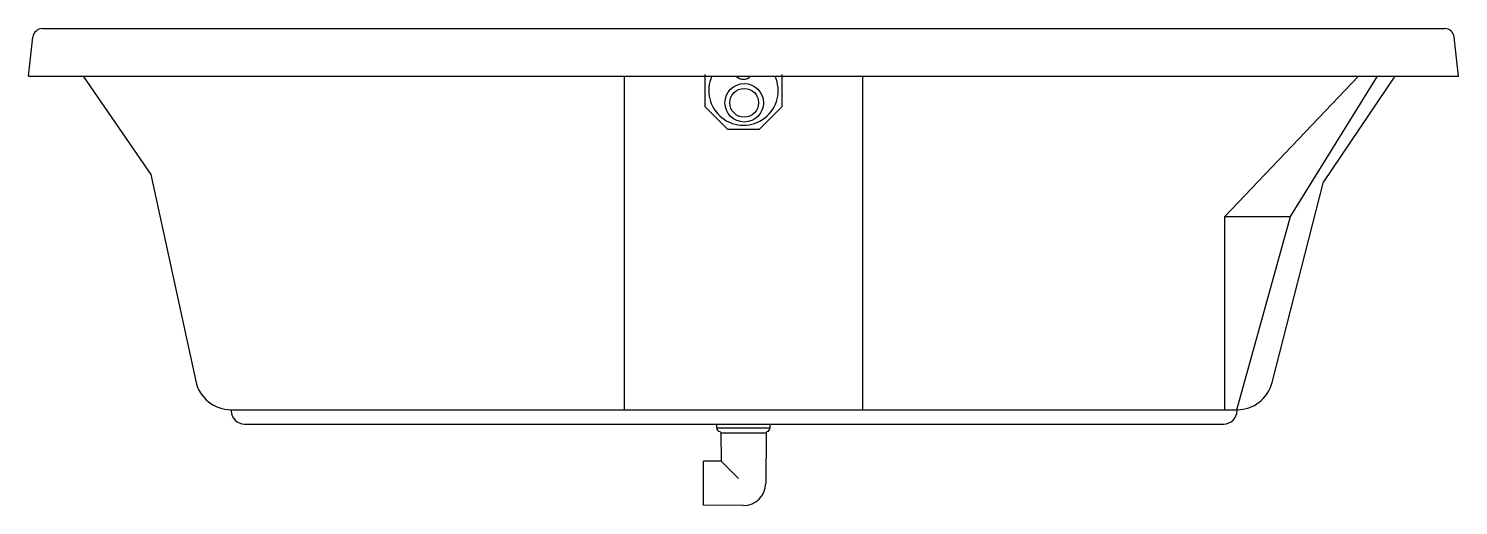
# Model space of a CAD drawing. Header units: millimetres. Extents: x -1270.06 to -1268.56, y 2239.67 to 2240.17.
import ezdxf

# ---------------------------------------------------------------- set-up
doc = ezdxf.new("R2010")
doc.units = ezdxf.units.MM
doc.header["$LTSCALE"] = 10
doc.layers.add('jacuzzi', color=1, linetype='Continuous')

msp = doc.modelspace()

# ---------------------------------------------------------------- linework, layer by layer
at = {"layer": 'jacuzzi'}
for p, q in [((-1270.0472, 2240.1688), (-1268.5761, 2240.1688)), ((-1270.0617, 2240.1188), (-1270.0571, 2240.1599)), ((-1268.5617, 2240.1188), (-1268.5662, 2240.1599)), ((-1270.0617, 2240.1188), (-1268.5617, 2240.1188)), ((-1270.0043, 2240.1188), (-1269.9335, 2240.0157)), ((-1269.4367, 2240.1188), (-1269.4367, 2239.7688)), ((-1269.1867, 2240.1188), (-1269.1867, 2239.7688)), ((-1268.8066, 2239.9716), (-1268.6664, 2240.1188)), ((-1268.7377, 2239.9716), (-1268.6466, 2240.1188)), ((-1268.6284, 2240.1188), (-1268.7032, 2240.0081)), ((-1269.9335, 2240.0157), (-1269.8863, 2239.7987)), ((-1268.757, 2239.7974), (-1268.7032, 2240.0081)), ((-1268.8066, 2239.7688), (-1268.8066, 2239.9716)), ((-1268.8066, 2239.9716), (-1268.7377, 2239.9716)), ((-1268.794, 2239.7688), (-1268.7377, 2239.9716)), ((-1269.8492, 2239.7688), (-1268.7939, 2239.7688)), ((-1269.8492, 2239.7678), (-1269.8492, 2239.7688)), ((-1268.7939, 2239.7678), (-1268.7939, 2239.7688)), ((-1269.8352, 2239.7538), (-1269.3397, 2239.7538)), ((-1269.3397, 2239.7497), (-1269.3397, 2239.7538)), ((-1269.3397, 2239.7538), (-1268.8079, 2239.7538)), ((-1269.3397, 2239.7497), (-1269.2837, 2239.7497)), ((-1269.3354, 2239.7445), (-1269.3352, 2239.7149)), ((-1269.3354, 2239.7445), (-1269.2879, 2239.7445)), ((-1269.2879, 2239.7445), (-1269.2883, 2239.6914)), ((-1269.2837, 2239.7497), (-1269.2837, 2239.7538)), ((-1269.3352, 2239.7149), (-1269.3537, 2239.7148)), ((-1269.3537, 2239.7128), (-1269.3537, 2239.7148)), ((-1269.3537, 2239.6701), (-1269.3537, 2239.7133)), ((-1269.3352, 2239.7149), (-1269.3169, 2239.6966)), ((-1269.3537, 2239.6688), (-1269.3537, 2239.6706)), ((-1269.3117, 2239.6684), (-1269.3537, 2239.6688))]:
    msp.add_line(p, q, dxfattribs=at)
for points in [[(-1269.3521, 2240.1205), (-1269.3521, 2240.087), (-1269.3284, 2240.0633), (-1269.328, 2240.0633)], [(-1269.3284, 2240.0633), (-1269.2949, 2240.0633), (-1269.2712, 2240.087), (-1269.2712, 2240.1205)]]:
    msp.add_lwpolyline(points, dxfattribs=at)
for radius in [0.0202, 0.0151]:
    msp.add_circle((-1269.3109, 2240.0909), radius, dxfattribs=at)
for centre, radius, start, end in [((-1270.0472, 2240.1588), 0.01, 90, 173.7238), ((-1268.5761, 2240.1588), 0.01, 6.2762, 90), ((-1269.3117, 2240.1038), 0.0364, 155.6879, 24.3121), ((-1269.3117, 2240.1261), 0.0105, 224.0578, 315.9422), ((-1269.8492, 2239.8068), 0.038, 192.2648, 270), ((-1268.7939, 2239.8068), 0.038, 270, 345.6797), ((-1269.8352, 2239.7678), 0.014, 180, 270), ((-1268.8079, 2239.7678), 0.014, 270, 0), ((-1269.3358, 2239.7497), 0.0039, 180, 257.8805), ((-1269.3369, 2239.7445), 0.0015, 0.5, 77.8805), ((-1269.2864, 2239.7445), 0.0015, 102.1195, 179.5), ((-1269.2876, 2239.7497), 0.0039, 282.1195, 0), ((-1269.3115, 2239.6916), 0.0232, 269.5, 359.5)]:
    msp.add_arc(centre, radius, start, end, dxfattribs=at)

doc.saveas('drawing.dxf')
